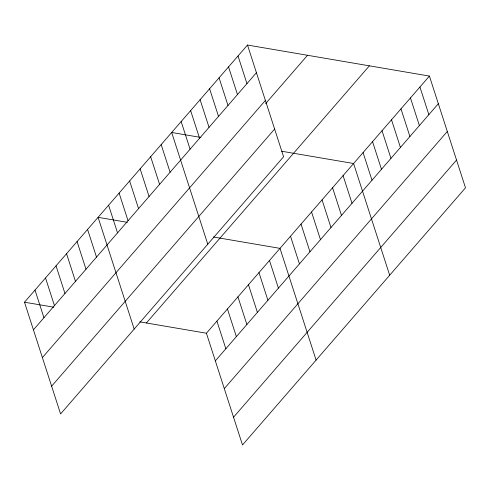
<?xml version="1.0" encoding="UTF-8"?>
<svg xmlns="http://www.w3.org/2000/svg" width="490" height="490" viewBox="0 0 490 490"><rect width="100%" height="100%" fill="white"/><g stroke="black" fill="none" stroke-linecap="round" stroke-linejoin="round"><path stroke-width="0.73" d="M247.499 45.043L283.588 156.776L60.589 413.928L24.5 302.201L247.499 45.043L429.412 76.073L465.5 187.799L242.501 444.957L206.413 333.224L429.412 76.073M33.43 329.85L256.429 72.692M42.391 357.596L265.39 100.438M265.629 103.604L307.53 55.284M51.628 386.181L274.627 129.029M146.381 322.99L369.38 65.832M215.343 360.873L438.342 103.721M224.304 388.619L447.303 131.467M233.54 417.204L456.539 160.052M200.943 137.47L171.678 132.478L207.766 244.204M281.781 151.257L353.59 163.507L389.679 275.233M127.357 222.331L98.092 217.339L134.174 329.066M213.346 236.995L280.004 248.363L316.093 360.095M24.5 302.201L53.765 307.193M139.754 321.857L206.413 333.224M419.936 86.999L428.866 114.648M410.461 97.933L419.385 125.575M400.979 108.86L409.91 136.508M391.504 119.787L400.434 147.435M382.022 130.72L390.953 158.362M372.547 141.647L381.477 169.295M363.072 152.574L372.002 180.222M343.08 175.628L352.01 203.276M332.569 187.75L341.499 215.398M322.053 199.871L330.983 227.519M311.542 211.999L320.472 239.647M301.032 224.12L309.956 251.768M238.024 55.976L246.954 83.625M290.515 236.241L299.445 263.889M228.542 66.903L237.472 94.552M219.067 77.83L227.997 105.479M269.488 260.49L278.418 288.138M209.591 88.763L218.522 116.412M258.977 272.612L267.908 300.26M200.11 99.691L209.04 127.339M248.467 284.733L257.397 312.381M190.635 110.618L199.565 138.266M237.95 296.854L246.88 324.502M181.159 121.551L190.089 149.199M227.44 308.982L236.37 336.63M161.167 144.599L170.097 172.247M216.923 321.103L225.853 348.751M150.657 156.727L159.587 184.369M140.14 168.848L149.07 196.496M129.63 180.969L138.56 208.618M119.113 193.091L128.043 220.739M108.602 205.218L117.533 232.866M87.575 229.461L96.506 257.109M77.065 241.582L85.995 269.231M66.554 253.71L75.478 281.358M56.038 265.831L64.968 293.479M45.527 277.953L54.457 305.601M35.011 290.074L43.941 317.722"/></g></svg>
